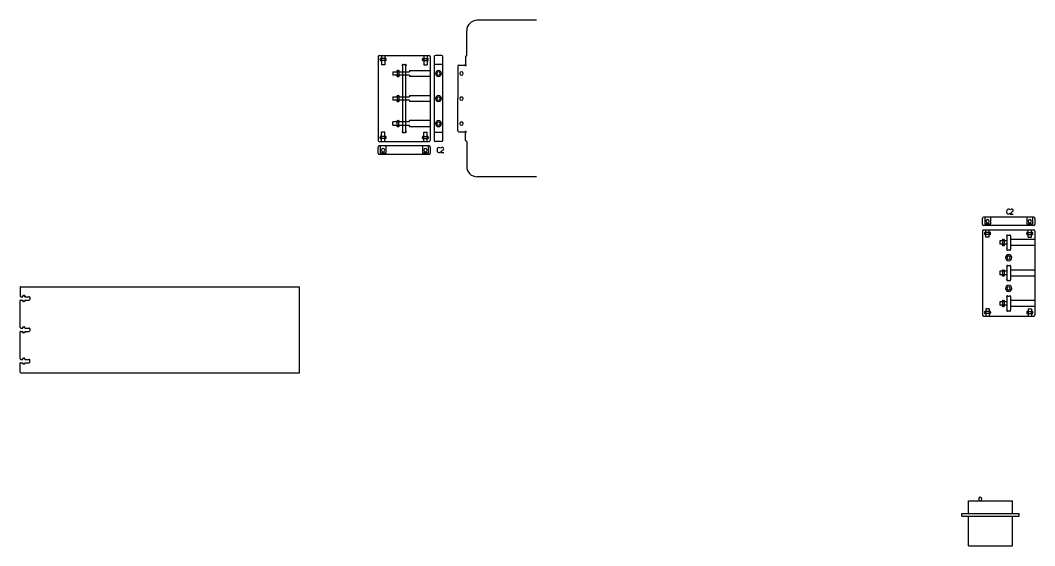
# Model space of a CAD drawing. Header units: inches. Extents: x -146 to 45, y -22 to 80.
# Drawn here: x -146.36 to -108.05, y 42.12 to 61.94 of the extents above; entities that cross this region are included whole.
import ezdxf

# ---------------------------------------------------------------- set-up
doc = ezdxf.new("R2010")
doc.units = ezdxf.units.IN
doc.layers.get('0').update_dxf_attribs({"linetype": 'CONTINUOUS'})
for name, color, linetype in [('1', 7, 'CONTINUOUS'), ('2', 7, 'CONTINUOUS'), ('21', 7, 'CONTINUOUS'), ('22', 7, 'CONTINUOUS'), ('4', 7, 'CONTINUOUS'), ('6', 7, 'CONTINUOUS')]:
    doc.layers.add(name, color=color, linetype=linetype)

msp = doc.modelspace()

# ---------------------------------------------------------------- linework, layer by layer
at = {"color": 0, "linetype": 'CONTINUOUS'}
for p, q in [((-146.359, 51.869), (-146.359, 51.529)), ((-146.339, 51.889), (-135.808, 51.889)), ((-135.808, 48.641), (-135.808, 51.889)), ((-146.359, 50.347), (-146.359, 51.363)), ((-146.339, 51.509), (-146.268, 51.509)), ((-146.339, 51.383), (-146.268, 51.383)), ((-146.264, 51.513), (-146.264, 51.534)), ((-146.264, 51.379), (-146.264, 51.357)), ((-146.245, 51.554), (-146.213, 51.554)), ((-146.193, 51.513), (-146.193, 51.534)), ((-146.193, 51.379), (-146.193, 51.357)), ((-146.189, 51.509), (-146.02, 51.509)), ((-146.189, 51.383), (-146.02, 51.383)), ((-146.001, 51.489), (-146.001, 51.403)), ((-146.245, 51.338), (-146.213, 51.338)), ((-146.339, 50.328), (-146.268, 50.328)), ((-146.339, 50.202), (-146.268, 50.202)), ((-146.264, 50.332), (-146.264, 50.353)), ((-146.264, 50.198), (-146.264, 50.176)), ((-146.245, 50.373), (-146.213, 50.373)), ((-146.193, 50.332), (-146.193, 50.353)), ((-146.193, 50.198), (-146.193, 50.176)), ((-146.189, 50.328), (-146.02, 50.328)), ((-146.189, 50.202), (-146.02, 50.202)), ((-146.001, 50.308), (-146.001, 50.221)), ((-146.359, 49.166), (-146.359, 50.182)), ((-146.245, 50.157), (-146.213, 50.157)), ((-146.339, 49.147), (-146.268, 49.147)), ((-146.264, 49.151), (-146.264, 49.172)), ((-146.245, 49.192), (-146.213, 49.192)), ((-146.193, 49.151), (-146.193, 49.172)), ((-146.189, 49.147), (-146.02, 49.147)), ((-146.001, 49.04), (-146.001, 49.127)), ((-146.359, 48.66), (-146.359, 49.001)), ((-146.339, 49.021), (-146.268, 49.021)), ((-146.264, 49.017), (-146.264, 48.995)), ((-146.245, 48.975), (-146.213, 48.975)), ((-146.193, 49.017), (-146.193, 48.995)), ((-146.189, 49.021), (-146.02, 49.021)), ((-146.339, 48.641), (-135.808, 48.641)), ((-110.544, 43.813), (-108.89, 43.813)), ((-110.544, 43.328), (-110.544, 43.813)), ((-108.89, 43.328), (-108.89, 43.813)), ((-110.799, 43.23), (-110.799, 43.328)), ((-110.799, 43.328), (-110.544, 43.328)), ((-110.544, 43.328), (-108.89, 43.328)), ((-108.89, 43.328), (-108.634, 43.328)), ((-108.634, 43.23), (-108.634, 43.328)), ((-110.799, 43.23), (-110.544, 43.23)), ((-110.544, 43.23), (-108.89, 43.23)), ((-110.544, 42.116), (-110.544, 43.23)), ((-108.89, 42.116), (-108.89, 43.23)), ((-108.89, 43.23), (-108.634, 43.23)), ((-110.544, 42.116), (-108.89, 42.116))]:
    msp.add_line(p, q, dxfattribs=at)
for centre, radius, start, end in [((-146.339, 51.869), 0.0197, 90, 180), ((-146.339, 51.529), 0.0197, 180, 270), ((-146.339, 51.363), 0.0197, 90, 180), ((-146.268, 51.513), 0.00394, 270, 360), ((-146.268, 51.379), 0.00394, 0, 90), ((-146.257, 51.547), 0.00984, 135, 205.5288), ((-146.257, 51.345), 0.00984, 154.4712, 225), ((-146.284, 51.534), 0.0197, 0, 25.5288), ((-146.284, 51.357), 0.0197, 334.4712, 360), ((-146.257, 51.547), 0.00984, 64.4712, 135), ((-146.245, 51.574), 0.0197, 244.4712, 270), ((-146.213, 51.574), 0.0197, 270, 295.5288), ((-146.2, 51.547), 0.00984, 45, 115.5288), ((-146.2, 51.547), 0.00984, 334.4712, 45), ((-146.174, 51.534), 0.0197, 154.4712, 180), ((-146.189, 51.513), 0.00394, 180, 270), ((-146.189, 51.379), 0.00394, 90, 180), ((-146.174, 51.357), 0.0197, 180, 205.5288), ((-146.2, 51.345), 0.00984, 315, 25.5288), ((-146.02, 51.489), 0.0197, 360, 90), ((-146.02, 51.403), 0.0197, 270, 360), ((-146.257, 51.345), 0.00984, 225, 295.5288), ((-146.245, 51.318), 0.0197, 90, 115.5288), ((-146.213, 51.318), 0.0197, 64.4712, 90), ((-146.2, 51.345), 0.00984, 244.4712, 315), ((-146.339, 50.347), 0.0197, 180, 270), ((-146.339, 50.182), 0.0197, 90, 180), ((-146.268, 50.332), 0.00394, 270, 360), ((-146.268, 50.198), 0.00394, 0, 90), ((-146.257, 50.366), 0.00984, 135, 205.5288), ((-146.284, 50.353), 0.0197, 0, 25.5288), ((-146.257, 50.366), 0.00984, 64.4712, 135), ((-146.245, 50.393), 0.0197, 244.4712, 270), ((-146.213, 50.393), 0.0197, 270, 295.5288), ((-146.2, 50.366), 0.00984, 45, 115.5288), ((-146.2, 50.366), 0.00984, 334.4712, 45), ((-146.174, 50.353), 0.0197, 154.4712, 180), ((-146.189, 50.332), 0.00394, 180, 270), ((-146.189, 50.198), 0.00394, 90, 180), ((-146.02, 50.308), 0.0197, 360, 90), ((-146.02, 50.221), 0.0197, 270, 360), ((-146.257, 50.163), 0.00984, 154.4712, 225), ((-146.284, 50.176), 0.0197, 334.4712, 360), ((-146.257, 50.163), 0.00984, 225, 295.5288), ((-146.245, 50.137), 0.0197, 90, 115.5288), ((-146.213, 50.137), 0.0197, 64.4712, 90), ((-146.2, 50.163), 0.00984, 244.4712, 315), ((-146.174, 50.176), 0.0197, 180, 205.5288), ((-146.2, 50.163), 0.00984, 315, 25.5288), ((-146.339, 49.166), 0.0197, 180, 270), ((-146.268, 49.151), 0.00394, 270, 360), ((-146.257, 49.185), 0.00984, 135, 205.5288), ((-146.284, 49.172), 0.0197, 0, 25.5288), ((-146.257, 49.185), 0.00984, 64.4712, 135), ((-146.245, 49.212), 0.0197, 244.4712, 270), ((-146.213, 49.212), 0.0197, 270, 295.5288), ((-146.2, 49.185), 0.00984, 45, 115.5288), ((-146.2, 49.185), 0.00984, 334.4712, 45), ((-146.174, 49.172), 0.0197, 154.4712, 180), ((-146.189, 49.151), 0.00394, 180, 270), ((-146.02, 49.127), 0.0197, 360, 90), ((-146.02, 49.04), 0.0197, 270, 360), ((-146.339, 49.001), 0.0197, 90, 180), ((-146.339, 48.66), 0.0197, 180, 270), ((-146.268, 49.017), 0.00394, 0, 90), ((-146.257, 48.982), 0.00984, 154.4712, 225), ((-146.284, 48.995), 0.0197, 334.4712, 360), ((-146.257, 48.982), 0.00984, 225, 295.5288), ((-146.245, 48.956), 0.0197, 90, 115.5288), ((-146.213, 48.956), 0.0197, 64.4712, 90), ((-146.2, 48.982), 0.00984, 244.4712, 315), ((-146.189, 49.017), 0.00394, 90, 180), ((-146.174, 48.995), 0.0197, 180, 205.5288), ((-146.2, 48.982), 0.00984, 315, 25.5288), ((-110.103, 43.878), 0.065, 360, 180), ((-110.103, 43.878), 0.065, 180, 360)]:
    msp.add_arc(centre, radius, start, end, dxfattribs=at)
at = {"layer": '1', "color": 1, "linetype": 'CONTINUOUS'}
for centre, start, end in [((-130.564, 59.936), 360, 180), ((-130.564, 59.936), 180, 360), ((-130.564, 58.991), 360, 180), ((-130.564, 58.991), 180, 360), ((-130.564, 58.046), 360, 180), ((-130.564, 58.046), 180, 0), ((-132.656, 57.043), 360, 180), ((-131.061, 57.043), 360, 180), ((-132.656, 57.043), 180, 360), ((-131.061, 57.043), 180, 360), ((-109.829, 54.359), 360, 180), ((-108.234, 54.359), 360, 180), ((-109.829, 54.359), 180, 360), ((-108.234, 54.359), 180, 360), ((-109.031, 52.986), 360, 180), ((-109.031, 52.986), 180, 360), ((-109.031, 51.828), 360, 180), ((-109.031, 51.828), 180, 360)]:
    msp.add_arc(centre, 0.063, start, end, dxfattribs=at)
at = {"layer": '2', "color": 2, "linetype": 'CONTINUOUS'}
for p, q in [((-132.843, 60.575), (-132.843, 57.406)), ((-132.803, 60.615), (-130.914, 60.615)), ((-130.874, 60.575), (-130.874, 57.406)), ((-130.722, 60.575), (-130.722, 57.406)), ((-130.446, 60.615), (-130.683, 60.615)), ((-130.407, 60.575), (-130.407, 60.27)), ((-132.764, 60.456), (-132.764, 60.472)), ((-132.575, 60.5), (-132.736, 60.5)), ((-132.575, 60.429), (-132.736, 60.429)), ((-132.547, 60.456), (-132.547, 60.472)), ((-131.925, 60.231), (-131.925, 57.751)), ((-131.886, 60.27), (-131.831, 60.27)), ((-131.792, 57.751), (-131.792, 60.231)), ((-131.17, 60.456), (-131.17, 60.472)), ((-131.142, 60.5), (-130.981, 60.5)), ((-131.142, 60.429), (-130.981, 60.429)), ((-130.953, 60.456), (-130.953, 60.472)), ((-130.407, 60.27), (-130.407, 57.406)), ((-132.128, 60.016), (-132.128, 59.855)), ((-132.101, 60.044), (-132.085, 60.044)), ((-132.101, 59.827), (-132.085, 59.827)), ((-132.057, 60.016), (-132.057, 59.855)), ((-132.128, 59.071), (-132.128, 58.91)), ((-132.101, 59.099), (-132.085, 59.099)), ((-132.057, 59.071), (-132.057, 58.91)), ((-132.101, 58.882), (-132.085, 58.882)), ((-132.128, 57.965), (-132.128, 58.127)), ((-132.101, 58.154), (-132.085, 58.154)), ((-132.101, 57.938), (-132.085, 57.938)), ((-132.057, 57.965), (-132.057, 58.127)), ((-132.764, 57.525), (-132.764, 57.509)), ((-132.575, 57.553), (-132.736, 57.553)), ((-132.575, 57.482), (-132.736, 57.482)), ((-132.547, 57.525), (-132.547, 57.509)), ((-131.886, 57.711), (-131.831, 57.711)), ((-131.17, 57.525), (-131.17, 57.509)), ((-131.142, 57.553), (-130.981, 57.553)), ((-131.142, 57.482), (-130.981, 57.482)), ((-130.953, 57.525), (-130.953, 57.509)), ((-132.843, 56.925), (-132.843, 57.161)), ((-132.803, 57.367), (-130.914, 57.367)), ((-130.914, 57.2), (-132.803, 57.2)), ((-130.874, 57.161), (-130.874, 56.925)), ((-130.446, 57.367), (-130.683, 57.367)), ((-130.914, 56.885), (-132.803, 56.885)), ((-110.016, 54.241), (-110.016, 54.477)), ((-108.086, 54.516), (-109.976, 54.516)), ((-108.047, 54.477), (-108.047, 54.241)), ((-108.086, 54.201), (-109.976, 54.201)), ((-109.976, 54.031), (-108.086, 54.031)), ((-110.016, 53.991), (-110.016, 50.822)), ((-109.937, 53.889), (-109.937, 53.905)), ((-109.748, 53.932), (-109.909, 53.932)), ((-109.748, 53.861), (-109.909, 53.861)), ((-109.72, 53.889), (-109.72, 53.905)), ((-109.267, 53.637), (-109.267, 53.476)), ((-109.24, 53.665), (-109.224, 53.665)), ((-109.196, 53.637), (-109.196, 53.476)), ((-109.098, 53.798), (-109.098, 53.315)), ((-109.058, 53.837), (-109.004, 53.837)), ((-108.965, 53.798), (-108.965, 53.315)), ((-108.342, 53.889), (-108.342, 53.905)), ((-108.315, 53.932), (-108.153, 53.932)), ((-108.315, 53.861), (-108.153, 53.861)), ((-108.126, 53.889), (-108.126, 53.905)), ((-108.047, 53.991), (-108.047, 50.822)), ((-109.24, 53.448), (-109.224, 53.448)), ((-109.058, 53.276), (-109.004, 53.276)), ((-109.267, 52.487), (-109.267, 52.326)), ((-109.24, 52.515), (-109.224, 52.515)), ((-109.196, 52.487), (-109.196, 52.326)), ((-109.098, 52.648), (-109.098, 52.165)), ((-109.058, 52.688), (-109.004, 52.688)), ((-108.965, 52.648), (-108.965, 52.521)), ((-108.965, 52.521), (-108.965, 52.519)), ((-108.965, 52.519), (-108.965, 52.295)), ((-109.24, 52.298), (-109.224, 52.298)), ((-109.058, 52.126), (-109.004, 52.126)), ((-108.965, 52.295), (-108.965, 52.293)), ((-108.965, 52.293), (-108.965, 52.165)), ((-109.267, 51.338), (-109.267, 51.176)), ((-109.24, 51.365), (-109.224, 51.365)), ((-109.196, 51.338), (-109.196, 51.176)), ((-109.098, 51.499), (-109.098, 51.016)), ((-109.058, 51.538), (-109.004, 51.538)), ((-108.965, 51.499), (-108.965, 51.016)), ((-109.24, 51.149), (-109.224, 51.149)), ((-109.058, 50.976), (-109.004, 50.976)), ((-109.976, 50.783), (-108.086, 50.783)), ((-109.937, 50.924), (-109.937, 50.909)), ((-109.748, 50.952), (-109.909, 50.952)), ((-109.748, 50.881), (-109.909, 50.881)), ((-109.72, 50.924), (-109.72, 50.909)), ((-108.342, 50.924), (-108.342, 50.909)), ((-108.315, 50.952), (-108.153, 50.952)), ((-108.315, 50.881), (-108.153, 50.881)), ((-108.126, 50.924), (-108.126, 50.909))]:
    msp.add_line(p, q, dxfattribs=at)
for centre, radius, start, end in [((-132.803, 60.575), 0.0394, 90, 180), ((-130.914, 60.575), 0.0394, 360, 90), ((-130.683, 60.575), 0.0394, 90, 180), ((-130.446, 60.575), 0.0394, 360, 90), ((-132.753, 60.488), 0.0157, 135, 211.3997), ((-132.753, 60.44), 0.0157, 148.6003, 225), ((-132.78, 60.472), 0.0157, 360, 31.3997), ((-132.78, 60.456), 0.0157, 328.6003, 0), ((-132.753, 60.488), 0.0157, 58.6003, 135), ((-132.753, 60.44), 0.0157, 225, 301.3997), ((-132.736, 60.515), 0.0157, 238.6003, 270), ((-132.736, 60.413), 0.0157, 90, 121.3997), ((-132.575, 60.515), 0.0157, 270, 301.3997), ((-132.575, 60.413), 0.0157, 58.6003, 90), ((-132.559, 60.488), 0.0157, 45, 121.3997), ((-132.559, 60.44), 0.0157, 238.6003, 315), ((-132.559, 60.488), 0.0157, 328.6003, 45), ((-132.532, 60.472), 0.0157, 148.6003, 180), ((-132.532, 60.456), 0.0157, 180, 211.3997), ((-132.559, 60.44), 0.0157, 315, 31.3997), ((-131.911, 60.256), 0.0197, 135, 205.5288), ((-131.964, 60.231), 0.0394, 360, 25.5288), ((-131.911, 60.256), 0.0197, 64.4712, 135), ((-131.886, 60.31), 0.0394, 244.4712, 270), ((-131.831, 60.31), 0.0394, 270, 295.5288), ((-131.806, 60.256), 0.0197, 45, 115.5288), ((-131.806, 60.256), 0.0197, 334.4712, 45), ((-131.753, 60.231), 0.0394, 154.4712, 180), ((-131.158, 60.488), 0.0157, 135, 211.3997), ((-131.158, 60.44), 0.0157, 148.6003, 225), ((-131.185, 60.472), 0.0157, 360, 31.3997), ((-131.185, 60.456), 0.0157, 328.6003, 0), ((-131.158, 60.488), 0.0157, 58.6003, 135), ((-131.158, 60.44), 0.0157, 225, 301.3997), ((-131.142, 60.515), 0.0157, 238.6003, 270), ((-131.142, 60.413), 0.0157, 90, 121.3997), ((-130.981, 60.515), 0.0157, 270, 301.3997), ((-130.981, 60.413), 0.0157, 58.6003, 90), ((-130.964, 60.488), 0.0157, 45, 121.3997), ((-130.964, 60.44), 0.0157, 238.6003, 315), ((-130.964, 60.488), 0.0157, 328.6003, 45), ((-130.937, 60.472), 0.0157, 148.6003, 180), ((-130.937, 60.456), 0.0157, 180, 211.3997), ((-130.964, 60.44), 0.0157, 315, 31.3997), ((-132.117, 60.033), 0.0157, 135, 211.3997), ((-132.117, 59.838), 0.0157, 148.6003, 225), ((-132.144, 60.016), 0.0157, 0, 31.3997), ((-132.144, 59.855), 0.0157, 328.6003, 360), ((-132.117, 60.033), 0.0157, 58.6003, 135), ((-132.117, 59.838), 0.0157, 225, 301.3997), ((-132.101, 60.06), 0.0157, 238.6003, 270), ((-132.101, 59.812), 0.0157, 90, 121.3997), ((-132.085, 60.06), 0.0157, 270, 301.3997), ((-132.085, 59.812), 0.0157, 58.6003, 90), ((-132.068, 60.033), 0.0157, 45, 121.3997), ((-132.068, 59.838), 0.0157, 238.6003, 315), ((-132.068, 60.033), 0.0157, 328.6003, 45), ((-132.042, 60.016), 0.0157, 148.6003, 180), ((-132.042, 59.855), 0.0157, 180, 211.3997), ((-132.068, 59.838), 0.0157, 315, 31.3997), ((-132.117, 59.088), 0.0157, 135, 211.3997), ((-132.144, 59.071), 0.0157, 0, 31.3997), ((-132.117, 59.088), 0.0157, 58.6003, 135), ((-132.101, 59.115), 0.0157, 238.6003, 270), ((-132.085, 59.115), 0.0157, 270, 301.3997), ((-132.068, 59.088), 0.0157, 45, 121.3997), ((-132.068, 59.088), 0.0157, 328.6003, 45), ((-132.042, 59.071), 0.0157, 148.6003, 180), ((-132.117, 58.894), 0.0157, 148.6003, 225), ((-132.144, 58.91), 0.0157, 328.6003, 360), ((-132.117, 58.894), 0.0157, 225, 301.3997), ((-132.101, 58.867), 0.0157, 90, 121.3997), ((-132.085, 58.867), 0.0157, 58.6003, 90), ((-132.068, 58.894), 0.0157, 238.6003, 315), ((-132.042, 58.91), 0.0157, 180, 211.3997), ((-132.068, 58.894), 0.0157, 315, 31.3997), ((-132.117, 58.143), 0.0157, 135, 211.3997), ((-132.117, 57.949), 0.0157, 148.6003, 225), ((-132.144, 58.127), 0.0157, 0, 31.3997), ((-132.144, 57.965), 0.0157, 328.6003, 360), ((-132.117, 58.143), 0.0157, 58.6003, 135), ((-132.117, 57.949), 0.0157, 225, 301.3997), ((-132.101, 58.17), 0.0157, 238.6003, 270), ((-132.101, 57.922), 0.0157, 90, 121.3997), ((-132.085, 58.17), 0.0157, 270, 301.3997), ((-132.085, 57.922), 0.0157, 58.6003, 90), ((-132.068, 58.143), 0.0157, 45, 121.3997), ((-132.068, 57.949), 0.0157, 238.6003, 315), ((-132.068, 58.143), 0.0157, 328.6003, 45), ((-132.042, 58.127), 0.0157, 148.6003, 180), ((-132.042, 57.965), 0.0157, 180, 211.3997), ((-132.068, 57.949), 0.0157, 315, 31.3997), ((-132.753, 57.542), 0.0157, 135, 211.3997), ((-132.753, 57.493), 0.0157, 148.6003, 225), ((-132.78, 57.525), 0.0157, 360, 31.3997), ((-132.78, 57.509), 0.0157, 328.6003, 0), ((-132.753, 57.542), 0.0157, 58.6003, 135), ((-132.753, 57.493), 0.0157, 225, 301.3997), ((-132.736, 57.568), 0.0157, 238.6003, 270), ((-132.736, 57.466), 0.0157, 90, 121.3997), ((-132.575, 57.568), 0.0157, 270, 301.3997), ((-132.575, 57.466), 0.0157, 58.6003, 90), ((-132.559, 57.542), 0.0157, 45, 121.3997), ((-132.559, 57.493), 0.0157, 238.6003, 315), ((-132.559, 57.542), 0.0157, 328.6003, 45), ((-132.532, 57.525), 0.0157, 148.6003, 180), ((-132.532, 57.509), 0.0157, 180, 211.3997), ((-132.559, 57.493), 0.0157, 315, 31.3997), ((-131.911, 57.725), 0.0197, 154.4712, 225), ((-131.964, 57.751), 0.0394, 334.4712, 0), ((-131.911, 57.725), 0.0197, 225, 295.5288), ((-131.886, 57.672), 0.0394, 90, 115.5288), ((-131.831, 57.672), 0.0394, 64.4712, 90), ((-131.806, 57.725), 0.0197, 244.4712, 315), ((-131.753, 57.751), 0.0394, 180, 205.5288), ((-131.806, 57.725), 0.0197, 315, 25.5288), ((-131.158, 57.542), 0.0157, 135, 211.3997), ((-131.158, 57.493), 0.0157, 148.6003, 225), ((-131.185, 57.525), 0.0157, 360, 31.3997), ((-131.185, 57.509), 0.0157, 328.6003, 0), ((-131.158, 57.542), 0.0157, 58.6003, 135), ((-131.158, 57.493), 0.0157, 225, 301.3997), ((-131.142, 57.568), 0.0157, 238.6003, 270), ((-131.142, 57.466), 0.0157, 90, 121.3997), ((-130.981, 57.568), 0.0157, 270, 301.3997), ((-130.981, 57.466), 0.0157, 58.6003, 90), ((-130.964, 57.542), 0.0157, 45, 121.3997), ((-130.964, 57.493), 0.0157, 238.6003, 315), ((-130.964, 57.542), 0.0157, 328.6003, 45), ((-130.937, 57.525), 0.0157, 148.6003, 180), ((-130.937, 57.509), 0.0157, 180, 211.3997), ((-130.964, 57.493), 0.0157, 315, 31.3997), ((-132.803, 57.406), 0.0394, 180, 270), ((-132.803, 57.161), 0.0394, 90, 180), ((-130.914, 57.406), 0.0394, 270, 0), ((-130.914, 57.161), 0.0394, 360, 90), ((-130.683, 57.406), 0.0394, 180, 270), ((-130.446, 57.406), 0.0394, 270, 0), ((-132.803, 56.925), 0.0394, 180, 270), ((-130.914, 56.925), 0.0394, 270, 0), ((-109.976, 54.477), 0.0394, 90, 180), ((-108.086, 54.477), 0.0394, 360, 90), ((-109.976, 54.241), 0.0394, 180, 270), ((-109.976, 53.991), 0.0394, 90, 180), ((-108.086, 54.241), 0.0394, 270, 0), ((-108.086, 53.991), 0.0394, 360, 90), ((-109.926, 53.921), 0.0157, 135, 211.3997), ((-109.926, 53.873), 0.0157, 148.6003, 225), ((-109.953, 53.905), 0.0157, 360, 31.3997), ((-109.953, 53.889), 0.0157, 328.6003, 0), ((-109.926, 53.921), 0.0157, 58.6003, 135), ((-109.926, 53.873), 0.0157, 225, 301.3997), ((-109.909, 53.948), 0.0157, 238.6003, 270), ((-109.909, 53.846), 0.0157, 90, 121.3997), ((-109.748, 53.948), 0.0157, 270, 301.3997), ((-109.748, 53.846), 0.0157, 58.6003, 90), ((-109.731, 53.921), 0.0157, 45, 121.3997), ((-109.731, 53.873), 0.0157, 238.6003, 315), ((-109.731, 53.921), 0.0157, 328.6003, 45), ((-109.705, 53.905), 0.0157, 148.6003, 180), ((-109.705, 53.889), 0.0157, 180, 211.3997), ((-109.731, 53.873), 0.0157, 315, 31.3997), ((-109.256, 53.653), 0.0157, 135, 211.3997), ((-109.283, 53.637), 0.0157, 360, 31.3997), ((-109.256, 53.653), 0.0157, 58.6003, 135), ((-109.24, 53.68), 0.0157, 238.6003, 270), ((-109.224, 53.68), 0.0157, 270, 301.3997), ((-109.207, 53.653), 0.0157, 45, 121.3997), ((-109.207, 53.653), 0.0157, 328.6003, 45), ((-109.18, 53.637), 0.0157, 148.6003, 180), ((-109.084, 53.823), 0.0197, 135, 205.5288), ((-109.137, 53.798), 0.0394, 360, 25.5288), ((-109.084, 53.823), 0.0197, 64.4712, 135), ((-109.058, 53.876), 0.0394, 244.4712, 270), ((-109.004, 53.876), 0.0394, 270, 295.5288), ((-108.979, 53.823), 0.0197, 45, 115.5288), ((-108.979, 53.823), 0.0197, 334.4712, 45), ((-108.926, 53.798), 0.0394, 154.4712, 180), ((-108.331, 53.921), 0.0157, 135, 211.3997), ((-108.331, 53.873), 0.0157, 148.6003, 225), ((-108.358, 53.905), 0.0157, 0, 31.3997), ((-108.358, 53.889), 0.0157, 328.6003, 360), ((-108.331, 53.921), 0.0157, 58.6003, 135), ((-108.331, 53.873), 0.0157, 225, 301.3997), ((-108.315, 53.948), 0.0157, 238.6003, 270), ((-108.315, 53.846), 0.0157, 90, 121.3997), ((-108.153, 53.948), 0.0157, 270, 301.3997), ((-108.153, 53.846), 0.0157, 58.6003, 90), ((-108.137, 53.921), 0.0157, 45, 121.3997), ((-108.137, 53.873), 0.0157, 238.6003, 315), ((-108.137, 53.921), 0.0157, 328.6003, 45), ((-108.11, 53.905), 0.0157, 148.6003, 180), ((-108.11, 53.889), 0.0157, 180, 211.3997), ((-108.137, 53.873), 0.0157, 315, 31.3997), ((-109.256, 53.459), 0.0157, 148.6003, 225), ((-109.283, 53.476), 0.0157, 328.6003, 360), ((-109.256, 53.459), 0.0157, 225, 301.3997), ((-109.24, 53.432), 0.0157, 90, 121.3997), ((-109.224, 53.432), 0.0157, 58.6003, 90), ((-109.207, 53.459), 0.0157, 238.6003, 315), ((-109.18, 53.476), 0.0157, 180, 211.3997), ((-109.207, 53.459), 0.0157, 315, 31.3997), ((-109.084, 53.289), 0.0197, 154.4712, 225), ((-109.137, 53.315), 0.0394, 334.4712, 0), ((-109.084, 53.289), 0.0197, 225, 295.5288), ((-109.058, 53.236), 0.0394, 90, 115.5288), ((-109.004, 53.236), 0.0394, 64.4712, 90), ((-108.979, 53.289), 0.0197, 244.4712, 315), ((-108.926, 53.315), 0.0394, 180, 205.5288), ((-108.979, 53.289), 0.0197, 315, 25.5288), ((-109.256, 52.504), 0.0157, 135, 211.3997), ((-109.283, 52.487), 0.0157, 0, 31.3997), ((-109.256, 52.504), 0.0157, 58.6003, 135), ((-109.24, 52.531), 0.0157, 238.6003, 270), ((-109.224, 52.531), 0.0157, 270, 301.3997), ((-109.207, 52.504), 0.0157, 45, 121.3997), ((-109.207, 52.504), 0.0157, 328.6003, 45), ((-109.18, 52.487), 0.0157, 148.6003, 180), ((-109.084, 52.674), 0.0197, 135, 205.5288), ((-109.137, 52.648), 0.0394, 360, 25.5288), ((-109.084, 52.674), 0.0197, 64.4712, 135), ((-109.058, 52.727), 0.0394, 244.4712, 270), ((-109.004, 52.727), 0.0394, 270, 295.5288), ((-108.979, 52.674), 0.0197, 45, 115.5288), ((-108.979, 52.674), 0.0197, 334.4712, 45), ((-108.926, 52.648), 0.0394, 154.4712, 180), ((-109.256, 52.31), 0.0157, 148.6003, 225), ((-109.283, 52.326), 0.0157, 328.6003, 0), ((-109.256, 52.31), 0.0157, 225, 301.3997), ((-109.24, 52.283), 0.0157, 90, 121.3997), ((-109.224, 52.283), 0.0157, 58.6003, 90), ((-109.207, 52.31), 0.0157, 238.6003, 315), ((-109.18, 52.326), 0.0157, 180, 211.3997), ((-109.207, 52.31), 0.0157, 315, 31.3997), ((-109.084, 52.14), 0.0197, 154.4712, 225), ((-109.137, 52.165), 0.0394, 334.4712, 0), ((-109.084, 52.14), 0.0197, 225, 295.5288), ((-109.058, 52.087), 0.0394, 90, 115.5288), ((-109.004, 52.087), 0.0394, 64.4712, 90), ((-108.979, 52.14), 0.0197, 244.4712, 315), ((-108.926, 52.165), 0.0394, 180, 205.5288), ((-108.979, 52.14), 0.0197, 315, 25.5288), ((-109.256, 51.354), 0.0157, 135, 211.3997), ((-109.283, 51.338), 0.0157, 0, 31.3997), ((-109.256, 51.354), 0.0157, 58.6003, 135), ((-109.24, 51.381), 0.0157, 238.6003, 270), ((-109.224, 51.381), 0.0157, 270, 301.3997), ((-109.207, 51.354), 0.0157, 45, 121.3997), ((-109.207, 51.354), 0.0157, 328.6003, 45), ((-109.18, 51.338), 0.0157, 148.6003, 180), ((-109.084, 51.524), 0.0197, 135, 205.5288), ((-109.137, 51.499), 0.0394, 360, 25.5288), ((-109.084, 51.524), 0.0197, 64.4712, 135), ((-109.058, 51.577), 0.0394, 244.4712, 270), ((-109.004, 51.577), 0.0394, 270, 295.5288), ((-108.979, 51.524), 0.0197, 45, 115.5288), ((-108.979, 51.524), 0.0197, 334.4712, 45), ((-108.926, 51.499), 0.0394, 154.4712, 180), ((-109.926, 50.941), 0.0157, 58.6003, 135), ((-109.731, 50.941), 0.0157, 45, 121.3997), ((-109.256, 51.16), 0.0157, 148.6003, 225), ((-109.283, 51.176), 0.0157, 328.6003, 0), ((-109.256, 51.16), 0.0157, 225, 301.3997), ((-109.24, 51.133), 0.0157, 90, 121.3997), ((-109.224, 51.133), 0.0157, 58.6003, 90), ((-109.207, 51.16), 0.0157, 238.6003, 315), ((-109.18, 51.176), 0.0157, 180, 211.3997), ((-109.207, 51.16), 0.0157, 315, 31.3997), ((-109.084, 50.99), 0.0197, 154.4712, 225), ((-109.137, 51.016), 0.0394, 334.4712, 0), ((-109.084, 50.99), 0.0197, 225, 295.5288), ((-109.058, 50.937), 0.0394, 90, 115.5288), ((-109.004, 50.937), 0.0394, 64.4712, 90), ((-108.979, 50.99), 0.0197, 244.4712, 315), ((-108.926, 51.016), 0.0394, 180, 205.5288), ((-108.979, 50.99), 0.0197, 315, 25.5288), ((-108.331, 50.941), 0.0157, 58.6003, 135), ((-108.137, 50.941), 0.0157, 45, 121.3997), ((-109.976, 50.822), 0.0394, 180, 270), ((-109.926, 50.941), 0.0157, 135, 211.3997), ((-109.926, 50.892), 0.0157, 148.6003, 225), ((-109.953, 50.924), 0.0157, 0, 31.3997), ((-109.953, 50.909), 0.0157, 328.6003, 360), ((-109.926, 50.892), 0.0157, 225, 301.3997), ((-109.909, 50.968), 0.0157, 238.6003, 270), ((-109.909, 50.865), 0.0157, 90, 121.3997), ((-109.748, 50.968), 0.0157, 270, 301.3997), ((-109.748, 50.865), 0.0157, 58.6003, 90), ((-109.731, 50.892), 0.0157, 238.6003, 315), ((-109.731, 50.941), 0.0157, 328.6003, 45), ((-109.705, 50.924), 0.0157, 148.6003, 180), ((-109.705, 50.909), 0.0157, 180, 211.3997), ((-109.731, 50.892), 0.0157, 315, 31.3997), ((-108.331, 50.941), 0.0157, 135, 211.3997), ((-108.331, 50.892), 0.0157, 148.6003, 225), ((-108.358, 50.924), 0.0157, 0, 31.3997), ((-108.358, 50.909), 0.0157, 328.6003, 360), ((-108.331, 50.892), 0.0157, 225, 301.3997), ((-108.315, 50.968), 0.0157, 238.6003, 270), ((-108.315, 50.865), 0.0157, 90, 121.3997), ((-108.153, 50.968), 0.0157, 270, 301.3997), ((-108.153, 50.865), 0.0157, 58.6003, 90), ((-108.137, 50.892), 0.0157, 238.6003, 315), ((-108.137, 50.941), 0.0157, 328.6003, 45), ((-108.11, 50.924), 0.0157, 148.6003, 180), ((-108.11, 50.909), 0.0157, 180, 211.3997), ((-108.137, 50.892), 0.0157, 315, 31.3997), ((-108.086, 50.822), 0.0394, 270, 0)]:
    msp.add_arc(centre, radius, start, end, dxfattribs=at)
at = {"layer": '21', "color": 21, "linetype": 'CONTINUOUS'}
for p, q in [((-132.719, 60.615), (-132.719, 60.263)), ((-132.593, 60.615), (-132.593, 60.263)), ((-131.124, 60.615), (-131.124, 60.263)), ((-130.998, 60.615), (-130.998, 60.263)), ((-132.593, 60.263), (-132.719, 60.263)), ((-131.124, 60.263), (-130.998, 60.263)), ((-132.294, 59.999), (-132.294, 59.873)), ((-132.294, 59.999), (-131.66, 59.999)), ((-131.66, 59.873), (-132.294, 59.873)), ((-131.66, 60.05), (-130.874, 60.05)), ((-131.66, 60.05), (-131.66, 59.999)), ((-131.66, 59.873), (-131.66, 59.821)), ((-130.874, 59.821), (-131.66, 59.821)), ((-132.294, 59.054), (-132.294, 58.928)), ((-132.294, 59.054), (-131.66, 59.054)), ((-131.66, 59.105), (-130.874, 59.105)), ((-131.66, 59.105), (-131.66, 59.054)), ((-131.66, 58.928), (-132.294, 58.928)), ((-131.66, 58.928), (-131.66, 58.876)), ((-130.874, 58.876), (-131.66, 58.876)), ((-132.294, 57.983), (-132.294, 58.109)), ((-131.66, 58.109), (-132.294, 58.109)), ((-132.294, 57.983), (-131.66, 57.983)), ((-131.66, 58.109), (-131.66, 58.16)), ((-130.874, 58.16), (-131.66, 58.16)), ((-131.66, 57.932), (-131.66, 57.983)), ((-131.66, 57.932), (-130.874, 57.932)), ((-132.593, 57.718), (-132.719, 57.718)), ((-132.719, 57.367), (-132.719, 57.718)), ((-132.593, 57.367), (-132.593, 57.718)), ((-131.124, 57.718), (-130.998, 57.718)), ((-131.124, 57.367), (-131.124, 57.718)), ((-130.998, 57.367), (-130.998, 57.718)), ((-109.892, 53.763), (-109.892, 54.031)), ((-109.766, 53.763), (-109.766, 54.031)), ((-108.297, 53.763), (-108.297, 54.031)), ((-108.171, 53.763), (-108.171, 54.031)), ((-109.766, 53.763), (-109.892, 53.763)), ((-108.047, 53.671), (-108.965, 53.671)), ((-108.297, 53.763), (-108.171, 53.763)), ((-109.098, 53.619), (-109.366, 53.619)), ((-109.366, 53.619), (-109.366, 53.493)), ((-109.098, 53.493), (-109.366, 53.493)), ((-108.047, 53.442), (-108.965, 53.442)), ((-108.965, 52.521), (-108.047, 52.521)), ((-109.098, 52.47), (-109.366, 52.47)), ((-109.366, 52.47), (-109.366, 52.344)), ((-109.098, 52.344), (-109.366, 52.344)), ((-108.047, 52.293), (-108.965, 52.293)), ((-108.047, 51.371), (-108.965, 51.371)), ((-109.766, 51.05), (-109.892, 51.05)), ((-109.892, 51.05), (-109.892, 50.783)), ((-109.766, 51.05), (-109.766, 50.783)), ((-109.098, 51.32), (-109.366, 51.32)), ((-109.366, 51.32), (-109.366, 51.194)), ((-109.098, 51.194), (-109.366, 51.194)), ((-108.047, 51.143), (-108.965, 51.143)), ((-108.297, 51.05), (-108.171, 51.05)), ((-108.297, 51.05), (-108.297, 50.783)), ((-108.171, 51.05), (-108.171, 50.783))]:
    msp.add_line(p, q, dxfattribs=at)
for centre, radius, start, end in [((-130.564, 59.936), 0.114, 90, 180), ((-130.564, 59.936), 0.114, 180, 270), ((-130.564, 59.936), 0.114, 0, 90), ((-130.564, 59.936), 0.114, 270, 360), ((-130.564, 58.991), 0.114, 90, 180), ((-130.564, 58.991), 0.114, 0, 90), ((-130.564, 58.991), 0.114, 180, 270), ((-130.564, 58.991), 0.114, 270, 360), ((-130.564, 58.046), 0.114, 90, 180), ((-130.564, 58.046), 0.114, 180, 270), ((-130.564, 58.046), 0.114, 0, 90), ((-130.564, 58.046), 0.114, 270, 360), ((-109.031, 52.986), 0.118, 90, 180), ((-109.031, 52.986), 0.118, 180, 270), ((-109.031, 52.986), 0.118, 360, 90), ((-109.031, 52.986), 0.118, 270, 360), ((-109.031, 51.828), 0.118, 360, 180), ((-109.031, 51.828), 0.118, 180, 360)]:
    msp.add_arc(centre, radius, start, end, dxfattribs=at)
at = {"layer": '22', "color": 22, "linetype": 'CONTINUOUS'}
for p, q in [((-130.407, 60.27), (-130.722, 60.27)), ((-130.407, 57.711), (-130.722, 57.711)), ((-132.764, 57.2), (-132.764, 56.935)), ((-132.547, 57.2), (-132.547, 56.935)), ((-131.17, 57.2), (-131.17, 56.935)), ((-130.953, 57.2), (-130.953, 56.935)), ((-132.547, 56.935), (-132.764, 56.935)), ((-130.953, 56.935), (-131.17, 56.935)), ((-109.937, 54.516), (-109.937, 54.25)), ((-109.72, 54.516), (-109.72, 54.25)), ((-108.342, 54.516), (-108.342, 54.25)), ((-108.126, 54.516), (-108.126, 54.25)), ((-109.72, 54.25), (-109.937, 54.25)), ((-108.126, 54.25), (-108.342, 54.25))]:
    msp.add_line(p, q, dxfattribs=at)
at = {"layer": '4', "color": 4, "linetype": 'CONTINUOUS'}
for p, q in [((-126.859, 61.943), (-129.106, 61.943)), ((-129.499, 60.615), (-129.499, 61.55)), ((-129.539, 60.575), (-129.539, 60.295)), ((-129.834, 60.211), (-129.834, 58.991)), ((-129.795, 60.251), (-129.583, 60.251)), ((-129.834, 57.77), (-129.834, 58.991)), ((-129.795, 57.731), (-129.583, 57.731)), ((-129.539, 57.406), (-129.539, 57.687)), ((-129.499, 57.367), (-129.499, 56.432)), ((-126.859, 56.038), (-129.106, 56.038))]:
    msp.add_line(p, q, dxfattribs=at)
for centre, radius, start, end in [((-129.106, 61.55), 0.394, 90, 180), ((-129.519, 60.575), 0.0197, 90, 180), ((-129.519, 60.615), 0.0197, 270, 0), ((-129.795, 60.211), 0.0394, 90, 180), ((-129.583, 60.211), 0.0394, 41.8103, 90), ((-129.539, 60.251), 0.0197, 221.8103, 0), ((-129.499, 60.295), 0.0394, 180, 228.1897), ((-129.539, 60.251), 0.0197, 0, 48.1897), ((-129.696, 59.936), 0.063, 360, 180), ((-129.696, 59.936), 0.063, 180, 360), ((-129.696, 58.991), 0.063, 360, 180), ((-129.696, 58.991), 0.063, 180, 360), ((-129.696, 58.046), 0.063, 360, 180), ((-129.696, 58.046), 0.063, 180, 0), ((-129.795, 57.77), 0.0394, 180, 270), ((-129.583, 57.77), 0.0394, 270, 318.1897), ((-129.539, 57.731), 0.0197, 360, 138.1897), ((-129.499, 57.687), 0.0394, 131.8103, 180), ((-129.539, 57.731), 0.0197, 311.8103, 360), ((-129.519, 57.406), 0.0197, 180, 270), ((-129.519, 57.367), 0.0197, 360, 90), ((-129.106, 56.432), 0.394, 180, 270)]:
    msp.add_arc(centre, radius, start, end, dxfattribs=at)
at = {"layer": '6', "color": 6, "linetype": 'CONTINUOUS'}
for p, q in [((-130.476, 56.953), (-130.363, 56.953)), ((-108.969, 54.63), (-108.855, 54.63))]:
    msp.add_line(p, q, dxfattribs=at)
for centre, radius, start, end in [((-130.451, 57.048), 0.169, 161.2941, 198.7059), ((-130.548, 57.073), 0.0699, 35.68, 155.6132), ((-130.424, 57.086), 0.0569, 4.5948, 149.0385), ((-130.421, 57.093), 0.0543, 317.7745, 357.4244), ((-130.548, 57.023), 0.0699, 204.3868, 324.32), ((-130.386, 56.94), 0.0917, 118.7438, 172.045), ((-130.674, 57.399), 0.451, 302.8691, 310.6145), ((-109.04, 54.751), 0.0699, 35.68, 155.6132), ((-108.916, 54.763), 0.0569, 4.5948, 149.0385), ((-108.944, 54.725), 0.169, 161.2941, 198.7059), ((-109.04, 54.7), 0.0699, 204.3868, 324.32), ((-108.878, 54.617), 0.0917, 118.7438, 172.045), ((-109.166, 55.076), 0.451, 302.8691, 310.6145), ((-108.913, 54.77), 0.0543, 317.7745, 357.4244)]:
    msp.add_arc(centre, radius, start, end, dxfattribs=at)

doc.saveas('drawing.dxf')
